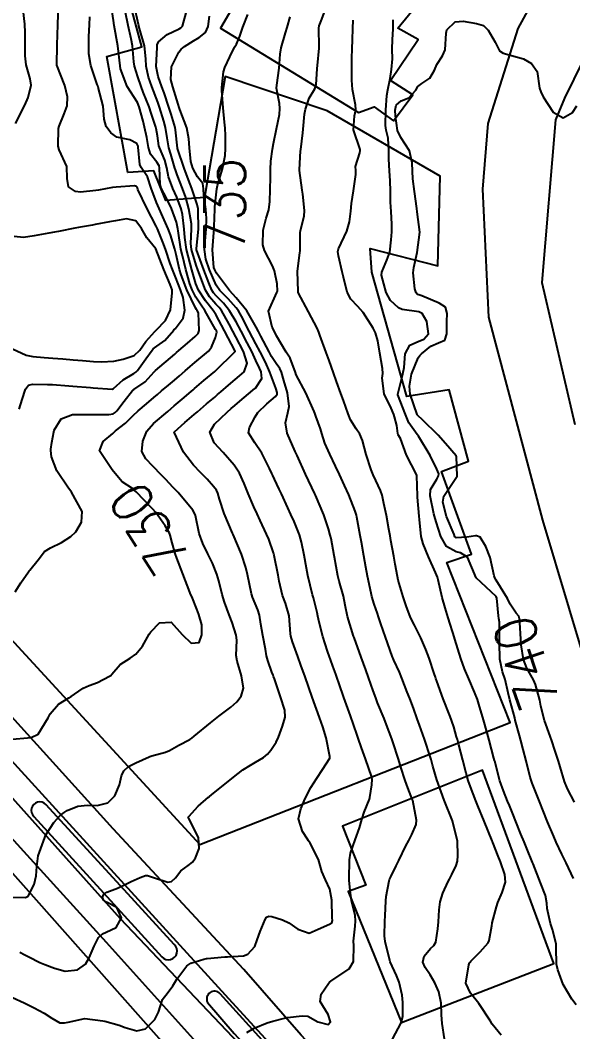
# Model space of a CAD drawing. Header units: metres. Extents: x 318500 to 325275, y 7408834 to 7428799.
# Drawn here: x 320974.2 to 321028.7, y 7414747.2 to 7414847 of the extents above; entities that cross this region are included whole.
import ezdxf
from ezdxf.enums import TextEntityAlignment as Align

# ---------------------------------------------------------------- set-up
doc = ezdxf.new("R2010")
doc.units = ezdxf.units.M
doc.header["$MEASUREMENT"] = 0
for name, color, linetype in [('Canteiro', 45, 'Continuous'), ('Cotas', 45, 'Continuous'), ('Curvas de Nivel 1m', 11, 'Continuous'), ('Curvas de Nivel 5m', 15, 'Continuous'), ('Edificações', 30, 'Continuous'), ('Vias Primárias', 230, 'Continuous')]:
    doc.layers.add(name, color=color, linetype=linetype)
doc.styles.add('Style-STANDARD', font='STANDARD.shx')

msp = doc.modelspace()

# ---------------------------------------------------------------- linework, layer by layer
at = {"layer": 'Canteiro'}
for points in [[(320984.079, 7414761.64), (320976.713, 7414769.653, 1.035134), (320975.538, 7414768.496), (320981.07, 7414762.444), (320988.167, 7414754.63, 1.048587), (320989.387, 7414755.848), (320984.079, 7414761.64)], [(320998.685, 7414745.718), (320993.907, 7414751.004, 0.876414), (320992.66, 7414750.145), (320995.3, 7414747.09), (320997.254, 7414744.931, 0.790472), (320998.685, 7414745.718, -2.65688)]]:
    msp.add_lwpolyline(points, format="xyb", dxfattribs=at)
at = {"layer": 'Curvas de Nivel 1m', "flags": 128}
for points, elevation in [([(320974.077, 7414808.649), (320974.38, 7414809.629), (320974.728, 7414810.64), (320975.001, 7414811.02), (320975.387, 7414811.117), (320976.882, 7414811.113), (320977.387, 7414811.096), (320978.999, 7414810.971), (320979.385, 7414810.941), (320981.136, 7414810.802), (320981.383, 7414810.782), (320983.273, 7414810.631), (320983.383, 7414810.692), (320984.335, 7414811.572), (320985.405, 7414812.193), (320985.594, 7414812.31), (320985.753, 7414812.495), (320986.571, 7414813.632), (320987.2, 7414814.473), (320987.299, 7414814.605), (320987.434, 7414814.729), (320988.447, 7414815.453), (320989.34, 7414816.442), (320989.387, 7414816.515), (320989.462, 7414816.602), (320990.262, 7414817.648), (320990.435, 7414818.431), (320990.26, 7414819.675), (320989.991, 7414820.435), (320989.528, 7414821.615), (320989.2, 7414822.445), (320988.978, 7414823.019), (320988.51, 7414824.456), (320988.271, 7414825.153), (320987.716, 7414826.468), (320987.594, 7414826.722), (320986.669, 7414828.484), (320985.806, 7414830.339), (320985.746, 7414830.499), (320985.719, 7414830.567), (320985.651, 7414830.639), (320985.468, 7414830.686), (320983.651, 7414830.573), (320983.308, 7414830.525), (320981.922, 7414830.269), (320981.645, 7414830.231), (320980.128, 7414830.087), (320979.643, 7414830.136), (320978.967, 7414830.587), (320978.838, 7414831.409), (320978.79, 7414832.589), (320978.039, 7414834.253), (320977.929, 7414834.598), (320977.974, 7414836.35), (320978.03, 7414836.597), (320978.528, 7414837.806), (320978.824, 7414838.589), (320978.862, 7414839.49), (320978.586, 7414840.592), (320977.81, 7414842.6), (320977.83, 7414844.6), (320977.889, 7414846.57), (320977.891, 7414846.6), (320977.978, 7414848.51)], 728), ([(320974.168, 7414755.104), (320974.633, 7414754.836), (320975.029, 7414754.624), (320976.113, 7414754.096), (320976.623, 7414753.891), (320977.572, 7414753.538), (320978.616, 7414753.217), (320979.833, 7414753.343), (320980.624, 7414753.929), (320980.996, 7414754.545), (320981.479, 7414755.706), (320981.927, 7414756.531), (320982.296, 7414756.895), (320982.668, 7414757.065), (320983.641, 7414757.54), (320984.188, 7414758.498), (320983.713, 7414759.518), (320982.705, 7414760.032), (320982.399, 7414760.217), (320982.312, 7414760.526), (320982.426, 7414760.812), (320982.717, 7414761.009), (320983.799, 7414761.429), (320984.731, 7414761.886), (320985.137, 7414762.083), (320986.01, 7414762.477), (320986.536, 7414762.679), (320986.743, 7414762.673), (320987.333, 7414762.461), (320988.733, 7414761.999), (320989.114, 7414762.055), (320989.49, 7414762.429), (320990.034, 7414763.138), (320990.758, 7414763.635), (320991.185, 7414763.985), (320991.462, 7414764.403), (320991.85, 7414765.328), (320991.769, 7414766.4), (320990.818, 7414768.296), (320990.772, 7414768.363), (320990.768, 7414768.411), (320990.821, 7414768.492), (320991.729, 7414769.509), (320992.761, 7414770.391), (320992.811, 7414770.43), (320992.851, 7414770.462), (320993.248, 7414770.779), (320994.867, 7414772.072), (320995.217, 7414772.355), (320996.143, 7414773.079), (320996.888, 7414773.55), (320997.389, 7414773.829), (320998.176, 7414774.317), (320998.586, 7414774.634), (320998.911, 7414775.012), (320999.422, 7414775.803), (320999.673, 7414776.299), (321000.056, 7414777.408), (321000.309, 7414778.29), (321000.276, 7414778.974), (320999.861, 7414780.297), (320999.254, 7414782.059), (320999.163, 7414782.308), (320999.126, 7414782.423), (320999.014, 7414782.719), (320998.595, 7414783.885), (320998.476, 7414784.318), (320998.366, 7414784.994), (320998.131, 7414786.324), (320997.934, 7414787.47), (320997.788, 7414788.33), (320997.623, 7414788.86), (320997.108, 7414790.124), (320997.03, 7414790.341), (320997, 7414790.453), (320996.621, 7414792.345), (320996.446, 7414793.052), (320996.017, 7414794.352), (320995.189, 7414796.295), (320995.166, 7414796.336), (320995.158, 7414796.36), (320995.119, 7414796.433), (320994.292, 7414798.374), (320993.845, 7414799.777), (320993.664, 7414800.384), (320993.538, 7414800.671), (320993.257, 7414801.044), (320992.611, 7414801.748), (320991.981, 7414802.409), (320991.281, 7414803.143), (320990.288, 7414804.43), (320989.385, 7414806.384), (320989.411, 7414806.439), (320990.421, 7414807.347), (320991.347, 7414808.141), (320991.669, 7414808.415), (320992.574, 7414809.189), (320993.372, 7414809.859), (320993.66, 7414810.101), (320993.989, 7414810.381), (320994.737, 7414811.022), (320995.398, 7414811.588), (320995.815, 7414811.945), (320996.276, 7414812.351), (320996.558, 7414813.209), (320996.195, 7414814.352), (320995.452, 7414815.814), (320995.16, 7414816.364), (320994.801, 7414817.039), (320994.051, 7414818.382), (320993.81, 7414818.702), (320993.496, 7414819.022), (320992.854, 7414819.751), (320992.463, 7414820.406), (320991.81, 7414822.141), (320991.709, 7414822.417), (320991.547, 7414822.874), (320991.081, 7414824.425), (320991.01, 7414824.991), (320991.083, 7414826.425), (320991.068, 7414826.955), (320990.834, 7414828.428), (320990.513, 7414829.555), (320990.195, 7414830.435), (320989.664, 7414831.791), (320989.491, 7414832.265), (320989.44, 7414832.443), (320989.055, 7414833.814), (320988.862, 7414834.453), (320988.682, 7414835.423), (320988.503, 7414836.458), (320988.349, 7414837.074), (320987.924, 7414838.467), (320987.757, 7414838.941), (320987.172, 7414840.479), (320986.85, 7414841.428), (320986.611, 7414842.488), (320986.564, 7414843.236), (320986.444, 7414844.491), (320985.899, 7414846.46), (320985.885, 7414846.5), (320985.861, 7414846.598), (320985.445, 7414848.504)], 732), ([(320972.825, 7414760.532), (320974.708, 7414760.479), (320974.987, 7414760.626), (320975.555, 7414761.791), (320975.778, 7414762.614), (320975.83, 7414763.538), (320975.966, 7414764.612), (320976.607, 7414766.422), (320976.681, 7414766.602), (320976.72, 7414766.672), (320976.793, 7414766.789), (320977.516, 7414767.883), (320978.145, 7414768.58), (320978.518, 7414768.881), (320978.828, 7414769.077), (320979.881, 7414769.513), (320980.836, 7414769.599), (320981.796, 7414769.575), (320982.84, 7414769.847), (320983.508, 7414770.51), (320983.976, 7414771.618), (320984.168, 7414772.501), (320984.402, 7414772.973), (320984.884, 7414773.417), (320985.582, 7414773.79), (320986.899, 7414774.371), (320986.968, 7414774.4), (320987.177, 7414774.466), (320988.519, 7414774.833), (320988.908, 7414774.995), (320989.833, 7414775.51), (320990.925, 7414776.083), (320991.122, 7414776.213), (320991.36, 7414776.406), (320992.943, 7414777.714), (320993.776, 7414778.378), (320994.442, 7414778.884), (320994.964, 7414779.267), (320995.545, 7414779.781), (320995.992, 7414780.35), (320996.194, 7414781.145), (320996.01, 7414782.35), (320995.575, 7414783.804), (320995.483, 7414784.355), (320995.539, 7414785.869), (320995.489, 7414786.356), (320995.079, 7414787.635), (320994.799, 7414788.364), (320994.341, 7414789.61), (320994.103, 7414790.375), (320993.767, 7414791.744), (320993.589, 7414792.383), (320993.156, 7414793.489), (320992.705, 7414794.397), (320992.188, 7414795.413), (320991.844, 7414796.41), (320991.464, 7414798.168), (320991.388, 7414798.417), (320991.224, 7414798.697), (320989.767, 7414800.435), (320989.255, 7414800.98), (320988.537, 7414801.725), (320987.844, 7414802.461), (320987.564, 7414802.755), (320987.279, 7414803.055), (320986.58, 7414803.771), (320986.187, 7414804.487), (320986.284, 7414805.516), (320986.689, 7414806.48), (320987.338, 7414807.241), (320988.743, 7414808.449), (320989.068, 7414808.73), (320989.358, 7414808.977), (320990.15, 7414809.651), (320991.057, 7414810.423), (320991.233, 7414810.571), (320991.384, 7414810.702), (320992.314, 7414811.489), (320993.378, 7414812.39), (320993.41, 7414812.418), (320995.397, 7414814.36), (320995.389, 7414814.402), (320994.35, 7414816.377), (320993.484, 7414818.007), (320993.221, 7414818.394), (320992.452, 7414819.358), (320991.772, 7414820.416), (320991.519, 7414821.034), (320991.125, 7414822.424), (320990.957, 7414823.018), (320990.583, 7414824.43), (320990.417, 7414825.596), (320990.371, 7414826.432), (320990.193, 7414827.852), (320990.061, 7414828.436), (320989.637, 7414829.586), (320989.229, 7414830.446), (320988.805, 7414831.597), (320988.656, 7414832.455), (320988.456, 7414833.233), (320987.919, 7414834.467), (320987.87, 7414834.635), (320987.717, 7414835.62), (320987.595, 7414836.339), (320987.561, 7414836.473), (320987.121, 7414837.856), (320986.908, 7414838.483), (320986.314, 7414839.949), (320986.107, 7414840.495), (320985.794, 7414841.453), (320985.47, 7414842.503), (320985.391, 7414842.928), (320985.272, 7414844.506), (320985.144, 7414845.203), (320984.823, 7414846.51), (320984.584, 7414847.808)], 731), ([(320973.424, 7414750.642), (320974.572, 7414750.1), (320975.565, 7414749.615), (320976.557, 7414749.094), (320977.312, 7414748.589), (320978.104, 7414748.135), (320978.545, 7414748.117), (320978.926, 7414748.187), (320980.55, 7414748.55), (320982.355, 7414748.33), (320982.548, 7414748.301), (320983.953, 7414747.908), (320984.542, 7414747.673), (320985.676, 7414747.341), (320986.541, 7414747.541), (320987.481, 7414748.456), (320987.834, 7414749.178), (320988.231, 7414750.445), (320988.376, 7414750.65), (320988.587, 7414750.875), (320989.255, 7414751.775), (320989.639, 7414752.425), (320990.624, 7414753.76), (320991.011, 7414754.022), (320992.304, 7414754.393), (320992.561, 7414754.46), (320992.631, 7414754.476), (320994.363, 7414754.635), (320994.634, 7414754.631), (320996.224, 7414754.749), (320996.639, 7414754.911), (320997.312, 7414755.661), (320997.544, 7414756.321), (320997.849, 7414757.142), (320998.349, 7414758.313), (320998.468, 7414758.537), (320998.693, 7414758.645), (320999.01, 7414758.622), (321000.059, 7414758.289), (321000.686, 7414757.988), (321001.562, 7414757.382), (321002.671, 7414756.989), (321003.559, 7414757.359), (321004.684, 7414757.851), (321004.905, 7414758.008), (321004.971, 7414758.226), (321004.969, 7414758.502), (321004.936, 7414760.227), (321004.726, 7414761.301), (321004.281, 7414762.235), (321003.935, 7414763.055), (321003.62, 7414764.242), (321002.786, 7414765.865), (321002.624, 7414766.088), (321002.508, 7414766.254), (321002.044, 7414767.019), (321001.627, 7414768.268), (321001.853, 7414769.247), (321002.291, 7414770.258), (321002.861, 7414771.357), (321003.433, 7414772.252), (321003.998, 7414773.128), (321004.709, 7414774.233), (321004.728, 7414774.407), (321004.348, 7414776.239), (321004.022, 7414777.325), (321003.696, 7414778.249), (321002.98, 7414780.26), (321002.283, 7414782.267), (321001.87, 7414783.423), (321001.562, 7414784.275), (321001.051, 7414785.713), (321000.884, 7414786.283), (321000.857, 7414786.49), (321000.713, 7414788.286), (321000.341, 7414789.53), (321000.067, 7414790.296), (320999.736, 7414791.696), (320999.619, 7414792.303), (320999.244, 7414794.234), (320999.229, 7414794.309), (320999.217, 7414794.356), (320999.172, 7414794.492), (320998.696, 7414795.828), (320998.491, 7414796.32), (320997.855, 7414797.686), (320997.555, 7414798.335), (320997.23, 7414799.03), (320996.657, 7414800.346), (320996.273, 7414801.337), (320995.81, 7414802.355), (320995.282, 7414803.151), (320994.198, 7414804.377), (320993.314, 7414805.354), (320992.888, 7414806.397), (320993.338, 7414807.186), (320994.608, 7414808.371), (320995.001, 7414808.72), (320995.36, 7414809.027), (320996.082, 7414809.64), (320996.908, 7414810.345), (320997.165, 7414810.56), (320997.386, 7414810.751), (320998.03, 7414811.701), (320997.945, 7414812.332), (320997.783, 7414812.704), (320997.421, 7414813.481), (320997.02, 7414814.344), (320996.575, 7414815.217), (320995.97, 7414816.355), (320995.474, 7414817.287), (320994.836, 7414818.37), (320994.24, 7414819.122), (320993.505, 7414819.855), (320993.248, 7414820.134), (320993.095, 7414820.396), (320992.795, 7414821.126), (320992.293, 7414822.409), (320991.57, 7414824.391), (320991.561, 7414824.42), (320991.571, 7414824.512), (320991.758, 7414826.417), (320991.751, 7414828.285), (320991.734, 7414828.418), (320991.627, 7414828.858), (320991.13, 7414830.425), (320990.794, 7414831.293), (320990.352, 7414832.433), (320989.699, 7414834.393), (320989.687, 7414834.427), (320989.509, 7414836.226), (320989.47, 7414836.444), (320989.069, 7414837.776), (320988.847, 7414838.454), (320988.374, 7414839.858), (320988.166, 7414840.464), (320987.795, 7414841.489), (320987.602, 7414842.473), (320987.695, 7414844.338), (320987.693, 7414844.472), (320987.686, 7414844.619), (320987.836, 7414844.889), (320988.669, 7414845.636), (320989.856, 7414846.184), (320990.028, 7414846.268), (320990.191, 7414846.437), (320990.568, 7414847.745)], 733), ([(320973.723, 7414836.839), (320974.645, 7414838.647), (320974.98, 7414839.423), (320975.265, 7414840.638), (320975.178, 7414841.25), (320974.766, 7414842.646), (320974.676, 7414843.504), (320974.685, 7414844.647), (320974.673, 7414845.822), (320974.635, 7414846.648), (320974.48, 7414848.052)], 727), ([(321021.622, 7414746.916), (321020.746, 7414748.008), (321020.554, 7414748.281), (321019.404, 7414750.028), (321018.595, 7414751.041), (321018.129, 7414752.047), (321018.44, 7414753.854), (321018.502, 7414754.042), (321018.553, 7414754.119), (321018.632, 7414754.203), (321019.541, 7414755.132), (321020.331, 7414756.015), (321020.438, 7414756.239), (321020.685, 7414757.69), (321020.734, 7414757.965), (321020.742, 7414758.009), (321021.149, 7414759.562), (321021.303, 7414760.004), (321021.724, 7414761.001), (321022.034, 7414761.997), (321021.981, 7414762.769), (321021.553, 7414764.002), (321021.331, 7414764.56), (321020.789, 7414765.93), (321020.766, 7414765.996), (321020.755, 7414766.02), (321020.738, 7414766.074), (321019.946, 7414768.029), (321019.33, 7414769.548), (321019.134, 7414770.037), (321018.857, 7414770.734), (321018.492, 7414771.671), (321018.362, 7414772.048), (321018.163, 7414772.768), (321017.832, 7414774.056), (321017.447, 7414775.538), (321017.301, 7414776.064), (321017.223, 7414776.356), (321016.943, 7414777.33), (321016.769, 7414777.893), (321016.704, 7414778.074), (321016.52, 7414778.513), (321015.887, 7414780.086), (321015.259, 7414781.843), (321015.169, 7414782.098), (321015.13, 7414782.217), (321015.015, 7414782.579), (321014.505, 7414784.105), (321014.201, 7414784.95), (321013.714, 7414786.113), (321013.078, 7414787.342), (321012.693, 7414788.126), (321012.237, 7414789.269), (321011.951, 7414790.137), (321011.477, 7414791.802), (321011.393, 7414792.146), (321011.158, 7414793.381), (321011.022, 7414794.152), (321010.741, 7414795.712), (321010.662, 7414796.158), (321010.545, 7414796.814), (321010.296, 7414798.164), (321010.054, 7414799.351), (321009.871, 7414800.171), (321009.717, 7414800.636), (321009.265, 7414801.632), (321009.003, 7414802.183), (321008.795, 7414802.667), (321008.308, 7414804.19), (321007.93, 7414805.585), (321007.672, 7414806.197), (321007.335, 7414806.722), (321006.76, 7414807.625), (321006.532, 7414808.212), (321006.057, 7414809.533), (321005.807, 7414810.224), (321005.397, 7414811.381), (321005.086, 7414812.235), (321004.646, 7414813.466), (321004.365, 7414814.246), (321003.742, 7414815.969), (321003.641, 7414816.257), (321003.466, 7414816.659), (321002.604, 7414818.269), (321001.616, 7414820.172), (321001.59, 7414820.279), (321001.54, 7414822.28), (321001.769, 7414824.076), (321001.782, 7414824.278), (321001.794, 7414826.071), (321001.825, 7414826.278), (321002.198, 7414827.687), (321002.228, 7414828.274), (321002.05, 7414829.87), (321001.999, 7414830.277), (321001.726, 7414832.223), (321001.72, 7414832.28), (321001.841, 7414834.136), (321001.856, 7414834.278), (321002.066, 7414835.936), (321002.1, 7414836.276), (321002.24, 7414837.78), (321002.315, 7414838.274), (321002.685, 7414839.352), (321003.244, 7414840.265), (321003.39, 7414840.66), (321003.486, 7414842.263), (321003.502, 7414842.574), (321003.675, 7414844.262), (321003.683, 7414844.411), (321003.628, 7414846.262), (321003.662, 7414846.463), (321003.871, 7414846.987), (321004.218, 7414847.921)], 737), ([(320973.708, 7414790.651), (320974.244, 7414791.523), (320975.001, 7414792.632), (320975.066, 7414792.706), (320975.142, 7414792.782), (320975.964, 7414793.812), (320976.592, 7414794.609), (320977.174, 7414794.994), (320978.254, 7414795.515), (320979.185, 7414796.105), (320979.664, 7414796.573), (320980.239, 7414797.53), (320980.304, 7414798.564), (320979.249, 7414800.485), (320979.184, 7414800.581), (320978.963, 7414800.873), (320977.794, 7414802.595), (320977.291, 7414803.974), (320977.195, 7414804.602), (320977.199, 7414804.704), (320977.311, 7414805.36), (320977.494, 7414806.432), (320977.537, 7414806.598), (320978.222, 7414807.71), (320979.345, 7414808.129), (320980.926, 7414808.137), (320981.346, 7414808.127), (320982.943, 7414808.123), (320983.347, 7414808.208), (320983.542, 7414808.325), (320983.719, 7414808.516), (320984.433, 7414809.441), (320985.259, 7414810.501), (320985.32, 7414810.561), (320985.382, 7414810.601), (320986.512, 7414811.365), (320987.408, 7414812.352), (320987.464, 7414812.415), (320987.528, 7414812.468), (320989.426, 7414814.083), (320989.619, 7414814.247), (320989.835, 7414814.436), (320990.693, 7414815.176), (320991.451, 7414815.829), (320991.735, 7414816.137), (320991.826, 7414816.415), (320991.772, 7414818.13), (320991.645, 7414818.418), (320991.582, 7414818.51), (320991.492, 7414818.649), (320990.609, 7414820.429), (320990.055, 7414821.912), (320989.913, 7414822.436), (320989.562, 7414823.909), (320989.425, 7414824.442), (320989.008, 7414825.873), (320988.789, 7414826.452), (320988.128, 7414827.946), (320987.899, 7414828.466), (320987.629, 7414829.045), (320987.094, 7414830.478), (320986.753, 7414831.575), (320986.115, 7414832.493), (320985.975, 7414832.796), (320985.819, 7414834.498), (320985.807, 7414834.604), (320985.705, 7414834.865), (320984.993, 7414835.225), (320983.715, 7414835.491), (320983.124, 7414835.932), (320982.669, 7414836.536), (320982.472, 7414837.274), (320982.376, 7414838.541), (320981.893, 7414840.434), (320981.845, 7414840.549), (320981.782, 7414840.706), (320981.144, 7414842.56), (320980.959, 7414843.701), (320980.942, 7414844.563), (320980.964, 7414845.442), (320981.014, 7414846.563), (320981.051, 7414847.383)], 729), ([(320996.539, 7414747.18), (320997.277, 7414747.589), (320998.548, 7414748.118), (320999.107, 7414748.302), (321000.247, 7414748.592), (321000.555, 7414748.646), (321001.995, 7414748.822), (321002.558, 7414748.795), (321003.542, 7414748.24), (321004.547, 7414747.955), (321004.795, 7414748.226), (321004.561, 7414748.937), (321003.767, 7414750.238), (321003.868, 7414750.96), (321004.607, 7414752.005), (321004.706, 7414752.131), (321004.831, 7414752.227), (321006.623, 7414753.456), (321007.045, 7414754.194), (321007.084, 7414755.763), (321007.071, 7414756.194), (321007.223, 7414757.651), (321007.269, 7414758.191), (321007.224, 7414758.721), (321006.876, 7414760.198), (321006.725, 7414761.168), (321006.641, 7414762.201), (321006.638, 7414762.305), (321006.673, 7414764.201), (321006.777, 7414764.874), (321007.23, 7414766.193), (321007.638, 7414767.357), (321007.891, 7414768.184), (321008.113, 7414768.899), (321008.623, 7414770.182), (321008.676, 7414770.358), (321008.864, 7414771.598), (321008.902, 7414772.18), (321008.873, 7414772.351), (321008.239, 7414774.187), (321007.863, 7414775.244), (321007.529, 7414776.194), (321006.947, 7414777.855), (321006.859, 7414778.111), (321006.825, 7414778.202), (321006.756, 7414778.4), (321006.109, 7414780.213), (321005.637, 7414781.584), (321005.414, 7414782.224), (321005.309, 7414782.521), (321005.021, 7414783.315), (321004.779, 7414783.985), (321004.687, 7414784.235), (321004.492, 7414784.784), (321004.028, 7414786.245), (321003.677, 7414787.655), (321003.545, 7414788.253), (321003.46, 7414788.62), (321003.108, 7414790.04), (321003.05, 7414790.261), (321003.03, 7414790.342), (321002.569, 7414792.266), (321002.423, 7414792.995), (321002.182, 7414794.27), (321001.922, 7414795.533), (321001.717, 7414796.275), (321001.209, 7414797.574), (321000.885, 7414798.285), (321000.588, 7414798.931), (320999.949, 7414800.3), (320999.726, 7414800.774), (320999.264, 7414801.759), (320999.087, 7414802.131), (320999.003, 7414802.314), (320998.779, 7414802.816), (320998.009, 7414804.329), (320997.315, 7414805.334), (320996.718, 7414806.346), (320996.816, 7414806.864), (320997.346, 7414807.916), (320997.631, 7414808.336), (320998.504, 7414809.182), (320999.374, 7414809.924), (320999.536, 7414810.149), (320999.529, 7414810.308), (320999.387, 7414810.746), (320998.817, 7414812.319), (320998.384, 7414813.29), (320997.86, 7414814.334), (320997.442, 7414815.12), (320996.779, 7414816.347), (320996.004, 7414817.833), (320995.705, 7414818.358), (320995.493, 7414818.646), (320994.682, 7414819.553), (320993.883, 7414820.384), (320993.518, 7414820.901), (320992.843, 7414822.4), (320992.486, 7414823.477), (320992.36, 7414824.408), (320992.421, 7414825.249), (320992.529, 7414826.406), (320992.554, 7414827.457), (320992.488, 7414828.407), (320992.287, 7414829.763), (320992.266, 7414830.411), (320992.184, 7414830.941), (320991.662, 7414831.594), (320991.199, 7414832.425), (320991.014, 7414833.092), (320990.875, 7414834.428), (320990.82, 7414835.322), (320990.634, 7414836.431), (320989.946, 7414838.24), (320989.86, 7414838.439), (320989.755, 7414838.745), (320989.237, 7414840.448), (320989.051, 7414841.191), (320989.111, 7414842.45), (320989.825, 7414843.893), (320990.074, 7414844.191), (320990.392, 7414844.434), (320991.265, 7414845), (320991.844, 7414845.334), (320992.451, 7414845.811), (320992.721, 7414846.407), (320992.858, 7414847.423)], 734), ([(321016.043, 7414746.567), (321015.804, 7414748.077), (321015.721, 7414748.92), (321015.688, 7414750.079), (321015.486, 7414751.192), (321015.089, 7414752.085), (321014.618, 7414752.879), (321014.112, 7414753.584), (321013.89, 7414754.101), (321014.038, 7414754.7), (321014.65, 7414755.446), (321014.972, 7414755.77), (321015.161, 7414756.085), (321015.376, 7414757.386), (321015.427, 7414758.083), (321015.492, 7414759.292), (321015.594, 7414760.081), (321015.874, 7414760.927), (321016.397, 7414762.073), (321016.511, 7414762.305), (321016.751, 7414762.776), (321017.191, 7414763.636), (321017.302, 7414764.062), (321017.346, 7414764.632), (321017.324, 7414766.062), (321016.82, 7414768.07), (321016.014, 7414770.083), (321015.691, 7414770.92), (321015.281, 7414772.094), (321014.89, 7414773.432), (321014.702, 7414774.102), (321014.607, 7414774.4), (321014.053, 7414776.109), (321013.575, 7414777.482), (321013.344, 7414778.116), (321012.966, 7414779.175), (321012.605, 7414780.126), (321012.355, 7414780.764), (321011.816, 7414782.138), (321011.581, 7414782.707), (321011.028, 7414783.917), (321010.962, 7414784.084), (321010.935, 7414784.151), (321010.885, 7414784.3), (321010.221, 7414786.163), (321009.764, 7414787.485), (321009.524, 7414788.173), (321009.413, 7414788.495), (321009.102, 7414789.425), (321008.875, 7414790.182), (321008.788, 7414790.51), (321008.443, 7414792.187), (321008.279, 7414793.063), (321008.081, 7414794.191), (321007.838, 7414795.539), (321007.722, 7414796.195), (321007.401, 7414798.015), (321007.358, 7414798.199), (321007.226, 7414798.602), (321006.592, 7414800.21), (321006.181, 7414801.138), (321005.671, 7414802.224), (321005.282, 7414803.055), (321004.733, 7414804.239), (321004.245, 7414805.318), (321003.928, 7414806.251), (321003.807, 7414806.725), (321003.347, 7414807.99), (321003.249, 7414808.261), (321003.192, 7414808.422), (321002.352, 7414810.27), (321001.406, 7414812.043), (321001.335, 7414812.281), (321000.826, 7414813.691), (321000.432, 7414814.295), (320999.454, 7414815.907), (320999.262, 7414816.313), (320999.033, 7414816.75), (320998.686, 7414818.322), (320999.508, 7414820.16), (320999.55, 7414820.309), (320999.521, 7414821.021), (320999.267, 7414822.314), (320999.056, 7414822.808), (320998.269, 7414824.33), (320998.12, 7414824.877), (320998.157, 7414826.331), (320998.441, 7414827.494), (320998.711, 7414828.324), (320998.819, 7414829.136), (320998.837, 7414830.322), (320998.87, 7414831.53), (320998.868, 7414832.322), (320998.89, 7414833.114), (320999.065, 7414834.32), (320999.164, 7414834.862), (320999.455, 7414836.314), (320999.744, 7414837.748), (320999.787, 7414838.309), (320999.758, 7414838.829), (320999.454, 7414840.315), (320999.484, 7414840.616), (320999.722, 7414842.311), (320999.824, 7414843.669), (320999.932, 7414844.308), (321000.368, 7414845.787), (321000.509, 7414846.3), (321000.802, 7414847.37)], 736), ([(321028.999, 7414749.904), (321028.588, 7414750.459), (321027.745, 7414751.919), (321027.195, 7414753.353), (321027.082, 7414753.925), (321027.055, 7414755.525), (321027.051, 7414755.926), (321026.681, 7414757.349), (321026.482, 7414757.933), (321026.16, 7414759.393), (321026.129, 7414759.939), (321025.983, 7414760.679), (321025.503, 7414761.949), (321024.768, 7414763.81), (321024.707, 7414763.961), (321024.142, 7414765.328), (321023.883, 7414765.974), (321023.57, 7414766.747), (321023.07, 7414767.986), (321022.999, 7414768.164), (321022.829, 7414768.584), (321022.427, 7414769.58), (321022.26, 7414769.999), (321021.856, 7414771.002), (321021.5, 7414772.011), (321020.982, 7414773.936), (321020.96, 7414774.019), (321020.903, 7414774.239), (321020.426, 7414776.025), (321020.23, 7414776.734), (321019.869, 7414778.031), (321019.429, 7414779.579), (321019.28, 7414780.037), (321018.991, 7414780.764), (321018.421, 7414782.049), (321018.009, 7414783.045), (321017.655, 7414784.061), (321017.059, 7414785.977), (321017.028, 7414786.07), (321017.015, 7414786.116), (321016.406, 7414788.08), (321016.096, 7414789.081), (321015.804, 7414790.09), (321015.401, 7414791.831), (321015.336, 7414792.097), (321015.147, 7414792.557), (321014.443, 7414794.107), (321013.926, 7414795.37), (321013.726, 7414796.115), (321013.558, 7414797.773), (321013.535, 7414798.117), (321013.381, 7414799.985), (321013.374, 7414800.119), (321013.303, 7414802.087), (321013.301, 7414802.12), (321013.272, 7414802.232), (321012.284, 7414804.135), (321011.693, 7414805.776), (321011.475, 7414806.148), (321011.437, 7414806.254), (321011.339, 7414807.059), (321011.112, 7414807.918), (321011.051, 7414808.154), (321010.765, 7414808.753), (321010.088, 7414810.169), (321009.869, 7414811.707), (321009.941, 7414812.172), (321009.921, 7414812.679), (321009.653, 7414814.177), (321009.448, 7414815.407), (321009.237, 7414816.182), (321009.002, 7414816.649), (321008.011, 7414818.195), (321007.496, 7414818.776), (321006.798, 7414819.505), (321006.442, 7414820.216), (321006.059, 7414821.695), (321005.927, 7414822.224), (321005.563, 7414823.79), (321005.517, 7414824.231), (321005.572, 7414824.476), (321006.411, 7414826.218), (321006.676, 7414827.142), (321006.804, 7414828.212), (321006.874, 7414828.969), (321007.049, 7414830.209), (321007.284, 7414831.823), (321007.277, 7414832.206), (321007.266, 7414832.617), (321007.696, 7414833.943), (321007.729, 7414834.171), (321007.726, 7414834.2), (321007.701, 7414834.284), (321007.058, 7414836.21), (321007.149, 7414837.614), (321007.298, 7414838.207), (321007.267, 7414838.697), (321006.959, 7414840.212), (321006.888, 7414841.119), (321006.899, 7414842.214), (321006.896, 7414843.289), (321006.936, 7414844.213), (321006.974, 7414845.083), (321007.001, 7414846.213), (321007.033, 7414847.053)], 738), ([(321028.747, 7414762.371), (321028.024, 7414763.921), (321027.618, 7414764.767), (321027.052, 7414765.936), (321026.798, 7414766.496), (321026.197, 7414767.946), (321025.761, 7414769.026), (321025.389, 7414769.955), (321024.863, 7414771.271), (321024.668, 7414771.763), (321024.598, 7414771.964), (321024.493, 7414772.348), (321024.083, 7414773.972), (321023.789, 7414775.105), (321023.554, 7414775.981), (321023.424, 7414776.472), (321023.011, 7414777.989), (321022.953, 7414778.207), (321022.465, 7414779.998), (321022.32, 7414780.67), (321022.027, 7414782.005), (321021.756, 7414782.748), (321021.494, 7414784.013), (321021.463, 7414785.604), (321021.459, 7414786.014), (321021.442, 7414787.657), (321021.382, 7414788.016), (321021.342, 7414788.266), (321021.182, 7414790.019), (321021.112, 7414790.172), (321019.14, 7414792.04), (321018.309, 7414794.053), (321017.594, 7414794.483), (321017.175, 7414794.596), (321016.225, 7414795.129), (321015.676, 7414796.093), (321015.212, 7414797.538), (321015.044, 7414798.102), (321014.983, 7414798.343), (321014.602, 7414800.106), (321014.638, 7414800.724), (321015.267, 7414801.773), (321015.456, 7414802.097), (321015.467, 7414802.291), (321015.28, 7414802.76), (321014.611, 7414804.107), (321013.455, 7414805.992), (321013.365, 7414806.12), (321013.33, 7414806.16), (321012.521, 7414807.312), (321012.193, 7414808.137), (321011.437, 7414810.092), (321011.434, 7414810.149), (321011.826, 7414811.721), (321011.93, 7414812.142), (321012.063, 7414812.787), (321012.161, 7414814.139), (321012.611, 7414814.964), (321013.448, 7414815.336), (321013.988, 7414815.578), (321014.463, 7414816.11), (321014.286, 7414817.304), (321013.818, 7414818.117), (321013.491, 7414818.261), (321011.856, 7414818.507), (321011.495, 7414818.652), (321010.722, 7414819.382), (321010.282, 7414820.168), (321009.825, 7414821.886), (321009.839, 7414822.176), (321010.359, 7414823.367), (321010.652, 7414824.164), (321010.781, 7414825.361), (321010.828, 7414826.161), (321010.842, 7414826.92), (321010.763, 7414828.163), (321010.719, 7414829.078), (321010.706, 7414830.164), (321010.671, 7414831.176), (321010.605, 7414832.166), (321010.537, 7414833.318), (321010.546, 7414834.167), (321010.491, 7414835.396), (321010.267, 7414836.172), (321010.202, 7414836.64), (321010.235, 7414838.173), (321010.333, 7414839.611), (321010.439, 7414840.17), (321010.667, 7414841.296), (321010.803, 7414842.165), (321010.895, 7414843.238), (321010.879, 7414844.164), (321010.893, 7414845.115), (321010.967, 7414846.163), (321010.96, 7414847.078)], 739), ([(320973.429, 7414814.609), (320974.773, 7414813.989), (320975.422, 7414813.851), (320976.567, 7414813.759), (320977.421, 7414813.693), (320978.393, 7414813.618), (320979.42, 7414813.541), (320980.321, 7414813.468), (320981.418, 7414813.382), (320982.198, 7414813.318), (320983.419, 7414813.399), (320984.328, 7414813.604), (320985.425, 7414813.959), (320985.992, 7414814.492), (320986.578, 7414815.348), (320987.458, 7414816.329), (320987.534, 7414816.394), (320987.614, 7414816.468), (320988.518, 7414817.41), (320988.996, 7414818.447), (320989.192, 7414820.129), (320989.165, 7414820.445), (320988.995, 7414820.97), (320988.353, 7414822.458), (320987.57, 7414824.47), (320986.679, 7414825.581), (320986.148, 7414826.492), (320985.601, 7414827.24), (320984.661, 7414827.452), (320983.601, 7414827.253), (320982.989, 7414827.139), (320981.595, 7414826.882), (320981.317, 7414826.831), (320979.932, 7414826.575), (320979.589, 7414826.515), (320977.977, 7414826.206), (320977.585, 7414826.135), (320976.998, 7414826.023), (320975.581, 7414825.763), (320974.52, 7414825.586), (320973.58, 7414825.702)], 727)]:
    msp.add_lwpolyline(points, dxfattribs=dict(at, elevation=elevation))
at = {"layer": 'Curvas de Nivel 5m', "flags": 128}
for points, elevation in [([(320973.441, 7414776.126), (320974.924, 7414776.24), (320975.266, 7414776.284), (320975.946, 7414776.615), (320976.946, 7414778.232), (320977.137, 7414778.597), (320977.974, 7414779.575), (320978.974, 7414780.173), (320979.228, 7414780.315), (320979.546, 7414780.564), (320980.396, 7414781.151), (320980.993, 7414781.397), (320981.823, 7414781.712), (320983.007, 7414782.334), (320983.123, 7414782.404), (320983.232, 7414782.518), (320984.063, 7414783.466), (320985.026, 7414784.117), (320985.595, 7414784.492), (320986.243, 7414785.28), (320986.908, 7414786.472), (320986.967, 7414786.566), (320987.064, 7414786.704), (320987.932, 7414787.603), (320989.078, 7414787.644), (320990.178, 7414786.429), (320991.048, 7414785.592), (320991.824, 7414785.633), (320992.107, 7414786.404), (320992.103, 7414787.376), (320991.813, 7414788.409), (320991.618, 7414788.935), (320991.108, 7414790.176), (320990.991, 7414790.421), (320990.917, 7414790.618), (320990.236, 7414792.429), (320989.625, 7414793.973), (320989.472, 7414794.437), (320989.18, 7414795.465), (320988.973, 7414796.228), (320988.898, 7414796.444), (320988.488, 7414797.163), (320987.553, 7414798.465), (320987.226, 7414798.841), (320985.628, 7414800.494), (320985.441, 7414800.686), (320985.253, 7414800.832), (320984.243, 7414801.493), (320983.39, 7414802.519), (320983.272, 7414802.667), (320982.004, 7414804.539), (320982.358, 7414805.491), (320983.326, 7414806.266), (320983.448, 7414806.399), (320983.578, 7414806.518), (320984.571, 7414807.274), (320985.345, 7414808.026), (320985.823, 7414808.493), (320986.649, 7414809.192), (320987.37, 7414809.803), (320987.728, 7414810.111), (320988.135, 7414810.459), (320988.805, 7414811.032), (320989.396, 7414811.531), (320989.891, 7414811.947), (320990.453, 7414812.43), (320990.965, 7414812.874), (320991.418, 7414813.261), (320992.754, 7414814.4), (320993.05, 7414814.782), (320993.45, 7414815.722), (320993.583, 7414816.263), (320993.542, 7414816.389), (320993.462, 7414816.537), (320992.386, 7414818.407), (320992.021, 7414818.937), (320991.503, 7414819.712), (320991.139, 7414820.424), (320990.913, 7414821.032), (320990.529, 7414822.43), (320990.18, 7414823.814), (320990.044, 7414824.435), (320989.763, 7414826.264), (320989.741, 7414826.438), (320989.6, 7414827.104), (320989.114, 7414828.448), (320988.625, 7414829.465), (320988.098, 7414830.463), (320988.005, 7414830.816), (320987.935, 7414832.466), (320987.889, 7414832.682), (320987.678, 7414833.024), (320987.035, 7414833.824), (320986.839, 7414834.483), (320986.689, 7414835.46), (320986.45, 7414836.489), (320986.305, 7414837.061), (320985.934, 7414838.497), (320985.756, 7414838.9), (320984.753, 7414840.51), (320984.092, 7414842.231), (320984.034, 7414842.518), (320983.83, 7414844.52), (320983.454, 7414846.526), (320983.386, 7414847.008), (320983.163, 7414848.531)], 730), ([(321010.897, 7414746.508), (321011.758, 7414748.132), (321011.922, 7414748.767), (321011.921, 7414750.13), (321011.849, 7414750.874), (321011.563, 7414752.136), (321011.287, 7414752.811), (321010.681, 7414754.149), (321010.632, 7414754.291), (321010.167, 7414756.155), (321010.117, 7414756.707), (321010.154, 7414758.155), (321010.169, 7414758.682), (321010.235, 7414760.155), (321010.28, 7414760.591), (321010.579, 7414762.152), (321010.623, 7414762.27), (321010.746, 7414762.526), (321011.281, 7414763.623), (321011.534, 7414764.139), (321012.232, 7414765.576), (321012.504, 7414766.124), (321012.598, 7414766.318), (321012.799, 7414766.707), (321013.23, 7414767.697), (321013.258, 7414768.116), (321012.895, 7414770.074), (321012.881, 7414770.12), (321012.851, 7414770.197), (321012.316, 7414771.579), (321012.121, 7414772.131), (321011.76, 7414773.264), (321011.485, 7414774.141), (321010.926, 7414775.864), (321010.825, 7414776.152), (321010.314, 7414777.53), (321010.07, 7414778.163), (321009.438, 7414779.709), (321009.249, 7414780.176), (321008.99, 7414780.875), (321008.538, 7414782.185), (321008.265, 7414782.94), (321007.814, 7414784.192), (321007.108, 7414786.15), (321007.092, 7414786.2), (321007.061, 7414786.285), (321006.466, 7414788.209), (321006.229, 7414789.34), (321006.062, 7414790.216), (321005.658, 7414791.697), (321005.526, 7414792.224), (321005.168, 7414794.074), (321005.142, 7414794.23), (321004.842, 7414795.89), (321004.76, 7414796.236), (321004.591, 7414796.847), (321004.132, 7414798.246), (321003.311, 7414800.197), (321003.281, 7414800.26), (321003.272, 7414800.281), (321003.251, 7414800.325), (321002.338, 7414802.269), (321001.491, 7414804.084), (321001.398, 7414804.279), (321001.303, 7414804.476), (321000.525, 7414806.292), (321000.368, 7414807.322), (321000.594, 7414808.291), (321000.724, 7414808.925), (321000.557, 7414810.292), (321000.191, 7414811.505), (320999.974, 7414812.302), (320999.799, 7414812.689), (320999.419, 7414813.16), (320998.977, 7414813.868), (320998.737, 7414814.32), (320997.906, 7414815.88), (320997.676, 7414816.337), (320997.466, 7414816.762), (320996.535, 7414818.35), (320995.503, 7414819.633), (320995.15, 7414820.009), (320994.83, 7414820.37), (320993.535, 7414822.072), (320993.37, 7414822.393), (320993.297, 7414822.641), (320993.167, 7414824.396), (320993.276, 7414826.084), (320993.303, 7414826.394), (320993.317, 7414826.671), (320993.369, 7414828.394), (320993.381, 7414828.636), (320993.589, 7414830.391), (320993.654, 7414830.741), (320994.127, 7414832.383), (320994.386, 7414833.684), (320994.437, 7414834.379), (320994.445, 7414835.653), (320994.414, 7414836.38), (320994.334, 7414836.979), (320994.189, 7414838.383), (320994.07, 7414840.092), (320994.061, 7414840.386), (320994.235, 7414841.952), (320994.376, 7414842.382), (320994.865, 7414843.419), (320995.337, 7414844.367), (320995.516, 7414844.684), (320995.847, 7414845.47), (320996.065, 7414846.15), (320996.137, 7414846.357), (320996.622, 7414847.609)], 735), ([(321028.85, 7414769.91), (321028.162, 7414771.22), (321027.861, 7414771.925), (321027.432, 7414773.392), (321027.284, 7414773.934), (321026.916, 7414775.027), (321026.632, 7414775.943), (321026.465, 7414776.415), (321025.895, 7414777.951), (321025.543, 7414779.382), (321025.432, 7414779.955), (321025.003, 7414781.497), (321024.794, 7414781.963), (321024.157, 7414783.109), (321023.834, 7414783.978), (321023.603, 7414785.431), (321023.558, 7414785.983), (321023.45, 7414787.619), (321023.433, 7414787.985), (321023.359, 7414788.253), (321023.095, 7414788.539), (321022.522, 7414789.417), (321022.244, 7414790.003), (321021.137, 7414791.795), (321020.991, 7414792.021), (321020.925, 7414792.24), (321020.54, 7414794.026), (321020.095, 7414795.117), (321019.56, 7414796.036), (321019.192, 7414796.156), (321019.075, 7414796.158), (321018.245, 7414796.054), (321017.189, 7414795.964), (321017.111, 7414795.993), (321017.064, 7414796.072), (321016.979, 7414796.288), (321016.217, 7414798.085), (321015.853, 7414799.479), (321015.966, 7414800.089), (321017.27, 7414802.07), (321017.212, 7414803.985), (321017.179, 7414804.072), (321016.127, 7414805.278), (321015.418, 7414806.099), (321015.368, 7414806.137), (321015.331, 7414806.169), (321013.927, 7414807.531), (321013.35, 7414808.1), (321013.331, 7414808.139), (321012.647, 7414810.131), (321012.587, 7414810.937), (321012.781, 7414812.129), (321013.426, 7414813.723), (321013.592, 7414813.955), (321013.753, 7414814.117), (321014.682, 7414814.867), (321015.447, 7414815.203), (321016.057, 7414815.484), (321016.271, 7414816.088), (321016.256, 7414817.311), (321016.278, 7414818.088), (321016.122, 7414818.716), (321015.5, 7414819.128), (321013.792, 7414819.833), (321013.508, 7414819.94), (321013.377, 7414819.99), (321013.226, 7414820.124), (321013.113, 7414820.529), (321012.948, 7414822.129), (321013.023, 7414822.653), (321013.338, 7414824.123), (321013.59, 7414826.12), (321013.343, 7414828.124), (321013.305, 7414828.444), (321013.081, 7414830.129), (321012.918, 7414831.387), (321012.862, 7414832.132), (321012.852, 7414832.963), (321012.583, 7414834.137), (321011.72, 7414835.477), (321011.41, 7414836.155), (321011.192, 7414837.606), (321011.178, 7414838.159), (321011.268, 7414838.647), (321011.764, 7414839.074), (321012.526, 7414839.381), (321013.192, 7414840.129), (321013.418, 7414840.493), (321013.79, 7414840.785), (321014.593, 7414841.317), (321015.053, 7414842.108), (321015.265, 7414842.656), (321015.824, 7414843.533), (321016.081, 7414844.096), (321016.185, 7414845.765), (321016.258, 7414846.094), (321017.086, 7414846.868), (321017.873, 7414846.941), (321019.195, 7414846.725), (321019.867, 7414846.508), (321020.327, 7414846.035), (321021.016, 7414844.855), (321021.455, 7414844.024), (321021.828, 7414843.795), (321023.217, 7414843.392), (321023.822, 7414843.22), (321024.612, 7414842.772), (321025.16, 7414841.97), (321025.415, 7414840.336), (321025.53, 7414839.964), (321025.773, 7414839.476), (321026.741, 7414837.95), (321027.745, 7414837.406), (321028.664, 7414837.926), (321029.095, 7414838.585)], 740)]:
    msp.add_lwpolyline(points, dxfattribs=dict(at, elevation=elevation))
at = {"layer": 'Edificações'}
for points in [[(321004.163, 7414863.811), (320993.956, 7414846.234), (321007.535, 7414837.915), (321009.083, 7414838.504), (321010.999, 7414837.105), (321012.916, 7414839.682), (321010.704, 7414841.081), (321013.432, 7414845.13), (321011.444, 7414846.263), (321017.267, 7414853.404)], [(320969.438, 7414790.103), (320991.893, 7414765.725), (321022.501, 7414777.766), (321016.265, 7414793.542), (321018.686, 7414794.347), (321015.752, 7414802.503), (321018.392, 7414803.529), (321016.485, 7414810.561), (321012.305, 7414809.902), (321008.857, 7414822.171), (321008.71, 7414824.515), (321015.384, 7414822.791), (321015.604, 7414831.654), (321004.456, 7414838.1), (320994.408, 7414841.469), (320992.355, 7414829.53), (320988.541, 7414829.237), (320987.368, 7414832.167), (320984.801, 7414832.02), (320982.747, 7414843.447), (320986.194, 7414844.399), (320983.994, 7414852.563)], [(320989.191, 7414745.138), (320972.712, 7414763.731), (320970.561, 7414762.437), (320964.865, 7414769.143), (320945.324, 7414754.708), (320942.476, 7414758.569), (320952.14, 7414766.494), (320945.01, 7414775.864), (320929.039, 7414762.555), (320935.341, 7414754.398), (320923.338, 7414744.543)]]:
    msp.add_lwpolyline(points, dxfattribs=at)
msp.add_lwpolyline([(321011.8, 7414748.148), (321026.822, 7414753.974), (321019.79, 7414773.048), (321005.967, 7414767.541), (321008.284, 7414761.715), (321006.526, 7414761.077), (321011.8, 7414748.148)], close=True, dxfattribs=at)
at = {"layer": 'Vias Primárias'}
for points in [[(321109.374, 7414841.125, 0), (321121.447, 7414845.471, -0.165445)], [(321033.913, 7414769.183, -0.18695), (321028.026, 7414743.637, -0.406554), (321007.887, 7414740.583), (321005.634, 7414742.886), (321001.913, 7414746.915), (320996.249, 7414753.405), (320983.36, 7414767.262), (320968.021, 7414784.21, -0.240388), (320965.149, 7414794.846, -0.059741), (320968.196, 7414803.818, 0.087442), (320968.866, 7414816.974, 0.158225), (320960.9, 7414833.635), (320962.227, 7414835.027, 0.065987), (320957.847, 7414839.07), (320953.663, 7414842.018, -0.355387), (320950.741, 7414855.498), (320957.778, 7414869.368), (320963.358, 7414878.997), (320970.266, 7414888.774), (320981.159, 7414904.769), (320989.859, 7414916.263)], [(320991.871, 7414745.86), (320982.693, 7414756.048), (320965.743, 7414774.684), (320965.647, 7414774.787), (320964.647, 7414773.81), (320958.783, 7414779.417, 0.274155), (320949.459, 7414781.579), (320934.614, 7414778.033, 0.097139), (320928.375, 7414775.186), (320919.479, 7414768.287), (320918.027, 7414769.899), (320909.207, 7414763.452), (320893.06, 7414751.183), (320878.095, 7414739.988)]]:
    msp.add_lwpolyline(points, format="xyb", dxfattribs=at)
for points in [[(321029.043, 7414856.806), (321023.26, 7414846.214), (321020.304, 7414836.832), (321019.778, 7414830.381), (321020.371, 7414817.755), (321025.693, 7414797.701), (321030.887, 7414780.339)], [(321035.232, 7414854.373), (321027.878, 7414839.331), (321026.963, 7414837.192), (321025.618, 7414821.144), (321028.886, 7414807.154)]]:
    msp.add_lwpolyline(points, dxfattribs=at)
msp.add_lwpolyline([(320999.04, 7414745.839), (321007.063, 7414737.229), (321003.752, 7414737.278), (320997.617, 7414744.12), (320984.075, 7414758.398), (320965.586, 7414779.029), (320960.013, 7414785.262, 0.156875), (320958.257, 7414786.291), (320960.588, 7414788.35), (320961.268, 7414787.165), (320972.924, 7414774.45), (320984.455, 7414761.793), (320994.413, 7414750.893)], format="xyb", close=True, dxfattribs=at)

# ---------------------------------------------------------------- texts
at = {"layer": 'Cotas', "style": 'Style-STANDARD'}
for s, rotation, p in [('735', 89.81322, (320994.363, 7414828.794, 735)), ('730', 122.25219, (320986.907, 7414796.848, 730)), ('740', 108.44449, (321024.073, 7414783.605, 740))]:
    msp.add_text(s, height=4, rotation=rotation, dxfattribs=at).set_placement(p, align=Align.MIDDLE_CENTER)

doc.saveas('drawing.dxf')
